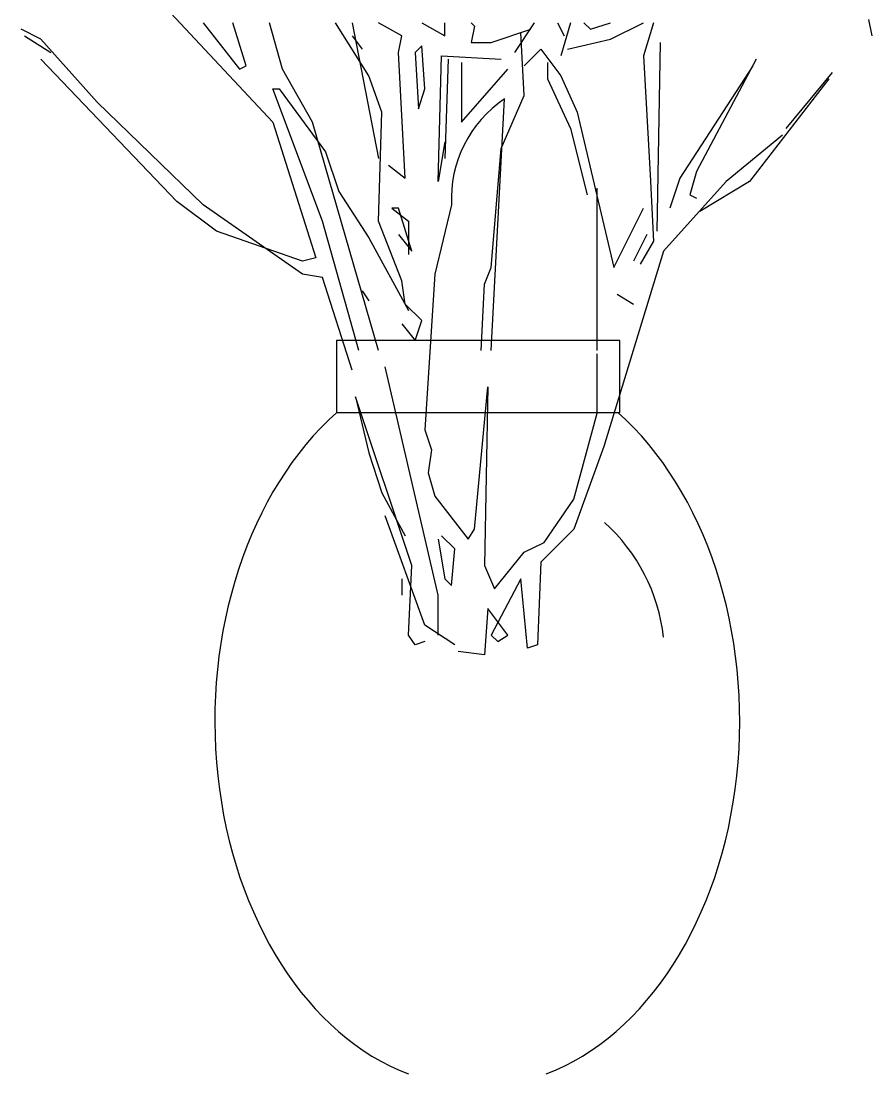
# Model space of a CAD drawing. Header units: inches. Extents: x 10 to 52.5, y 12.2 to 37.
# Drawn here: x 50.4446 to 50.6454, y 21.873 to 22.1215 of the extents above; entities that cross this region are included whole.
import ezdxf

# ---------------------------------------------------------------- set-up
doc = ezdxf.new("R2010")
doc.units = ezdxf.units.IN
doc.header["$MEASUREMENT"] = 0
doc.layers.add('02', color=2, linetype='Continuous')

msp = doc.modelspace()

# ---------------------------------------------------------------- linework, layer by layer
at = {"layer": '02'}
for p, q in [((50.45947422737236, 22.1453202454781), (50.50399439069889, 22.09767585712546)), ((50.48759222529343, 22.12110752201118), (50.49618383262287, 22.11017274813497)), ((50.49774594975616, 22.1109537974757), (50.49462172468639, 22.12110752201118)), ((50.50633755720201, 22.11017274813497), (50.50321333201583, 22.12110752201118)), ((50.52664499704706, 22.10861063098713), (50.51883444816786, 22.12110752201118)), ((50.52273972260746, 22.12110752201118), (50.52898816343377, 22.08908424051191)), ((50.53445555512308, 22.11798329695597), (50.52898816343377, 22.12110752201118)), ((50.53914188801291, 22.12110752201118), (50.54460927946939, 22.11798329695597)), ((50.54460927946939, 22.11798329695597), (50.54460927946939, 22.12110752201118)), ((50.55085772052853, 22.12110752201118), (50.55163877909518, 22.12032646344454)), ((50.56569777799751, 22.12110752201118), (50.56101144499126, 22.11407802254547)), ((50.57116516945398, 22.12110752201118), (50.57272727739046, 22.11798329695597)), ((50.57428938532694, 22.12110752201118), (50.57194621882382, 22.11329696397882)), ((50.57741361039671, 22.12110752201118), (50.57897571833319, 22.11954541408926)), ((50.57897571833319, 22.11954541408926), (50.58366205133944, 22.12110752201118)), ((50.58366205133944, 22.11720224760068), (50.59147260941545, 22.12110752201118)), ((50.59381577591858, 22.12110752201118), (50.59147260941545, 22.11329696397882)), ((50.64458438007141, 22.12188858057783), (50.64536543852164, 22.11798329695597)), ((50.44932050290964, 22.11720224760068), (50.44463416990339, 22.11954541408926)), ((50.55163877909518, 22.12032646344454), (50.55085772052853, 22.11642118903404)), ((50.55554405341837, 22.11642118903404), (50.56491671943086, 22.11954541408926)), ((50.56335461149438, 22.10392429800998), (50.56257355292774, 22.11876435552261)), ((50.44541522847003, 22.11798329695597), (50.45166366929634, 22.11407802254547)), ((50.46259844324532, 22.10236219010261), (50.44932050290964, 22.11720224760068)), ((50.52273972260746, 22.11798329695597), (50.52508288911059, 22.11485908111211)), ((50.53367449644002, 22.11407802254547), (50.53445555512308, 22.11798329695597)), ((50.55085772052853, 22.11642118903404), (50.55554405341837, 22.11642118903404)), ((50.57350833607352, 22.11485908111211), (50.58366205133944, 22.11720224760068)), ((50.59537788373864, 22.11642118903404), (50.59459683436881, 22.07190102573662)), ((50.53523661357331, 22.08439790753476), (50.53367449644002, 22.11407802254547)), ((50.53914188801291, 22.11564013046739), (50.53757978007643, 22.11407802254547)), ((50.53757978007643, 22.11407802254547), (50.53836082944627, 22.10080008218068)), ((50.53992294657956, 22.10548641515782), (50.53914188801291, 22.11564013046739)), ((50.56335461149438, 22.1109537974757), (50.56725988593399, 22.11485908111211)), ((50.56725988593399, 22.11485908111211), (50.57194621882382, 22.10861063098713)), ((50.48134378435071, 22.07893052520233), (50.44932050290964, 22.11251591462354)), ((50.54304716245252, 22.08361685817948), (50.54382822090275, 22.11329696397882)), ((50.54382822090275, 22.11329696397882), (50.55788721992149, 22.11251591462354)), ((50.54539032883923, 22.11251591462354), (50.54460927946939, 22.08908424051191)), ((50.54851455402541, 22.11173485605689), (50.54851455402541, 22.09767585712546)), ((50.56882200295086, 22.11173485605689), (50.56882200295086, 22.1078295816464)), ((50.59147260941545, 22.11329696397882), (50.59303471735193, 22.08517896610141)), ((50.61802849928363, 22.11251591462354), (50.6039695003813, 22.08596002466805)), ((50.49618383262287, 22.11017274813497), (50.49774594975616, 22.1109537974757)), ((50.51336705659497, 22.09767585712546), (50.50633755720201, 22.11017274813497)), ((50.52976922200042, 22.10001902361403), (50.52664499704706, 22.10861063098713)), ((50.54851455402541, 22.09767585712546), (50.55944932785797, 22.11017274813497)), ((50.57194621882382, 22.10861063098713), (50.57585150257665, 22.10001902361403)), ((50.61724744071699, 22.1109537974757), (50.60006421674489, 22.08439790753476)), ((50.63599277274198, 22.10939168956832), (50.625057998793, 22.09611374920354)), ((50.56882200295086, 22.1078295816464), (50.57428938532694, 22.09611374920354)), ((50.63521171405892, 22.1078295816464), (50.61646638215034, 22.08361685817948)), ((50.51571022309809, 22.07424419222519), (50.50399439069889, 22.10548641515782)), ((50.50399439069889, 22.10548641515782), (50.50555649863536, 22.10548641515782)), ((50.50555649863536, 22.10548641515782), (50.51649128178115, 22.09064635764519)), ((50.53836082944627, 22.10080008218068), (50.53992294657956, 22.10548641515782)), ((50.55788721992149, 22.09142740700048), (50.56335461149438, 22.10392429800998)), ((50.48759222529343, 22.07814946663569), (50.46259844324532, 22.10236219010261)), ((50.55554405341837, 22.04378302787375), (50.55866827848813, 22.10314324866925)), ((50.52898816343377, 22.07424419222519), (50.52976922200042, 22.10001902361403)), ((50.57585150257665, 22.10001902361403), (50.58444310990608, 22.06330940912306)), ((50.50399439069889, 22.09767585712546), (50.51414811516161, 22.06565257561163)), ((50.52898816343377, 22.04378302787375), (50.51336705659497, 22.09767585712546)), ((50.57428938532694, 22.09611374920354), (50.57819466896336, 22.08049263312426)), ((50.62427694022636, 22.09455163205569), (50.61099899977426, 22.08361685817948)), ((50.54460927946939, 22.09298952413377), (50.54304716245252, 22.08361685817948)), ((50.55554405341837, 22.06330940912306), (50.55788721992149, 22.09142740700048)), ((50.51649128178115, 22.09064635764519), (50.51961549753769, 22.08127369169091)), ((50.5313313299369, 22.08752213258998), (50.53523661357331, 22.08439790753476)), ((50.59303471735193, 22.08517896610141), (50.59381577591858, 22.06955785924805)), ((50.60006421674489, 22.08439790753476), (50.59772105024177, 22.07736840806905)), ((50.6039695003813, 22.08596002466805), (50.60240738324801, 22.08049263312426)), ((50.51961549753769, 22.08127369169091), (50.52664499704706, 22.07033890858878)), ((50.58053783546648, 22.04378302787375), (50.58053783546648, 22.08205474104619)), ((50.61099899977426, 22.08361685817948), (50.59615894230529, 22.06721469275947)), ((50.61646638215034, 22.08361685817948), (50.60475054963472, 22.07658735871376)), ((50.4907164503632, 22.07190102573662), (50.48134378435071, 22.07893052520233)), ((50.60240738324801, 22.08049263312426), (50.6039695003813, 22.07971157455762)), ((50.51102389009184, 22.06174730121569), (50.48759222529343, 22.07814946663569)), ((50.53211238850354, 22.07736840806905), (50.53601766294315, 22.07424419222519)), ((50.53367449644002, 22.07736840806905), (50.53211238850354, 22.07736840806905)), ((50.53679872150979, 22.06721469275947), (50.53367449644002, 22.07736840806905)), ((50.54617138740587, 22.07814946663569), (50.54226611308268, 22.06174730121569)), ((50.58444310990608, 22.06330940912306), (50.59147260941545, 22.07736840806905)), ((50.52430183054394, 22.04378302787375), (50.51571022309809, 22.07424419222519)), ((50.53445555512308, 22.06018519329376), (50.52898816343377, 22.07424419222519)), ((50.53601766294315, 22.07424419222519), (50.53601766294315, 22.06643363419283)), ((50.51102389009184, 22.0648715262709), (50.4907164503632, 22.07190102573662)), ((50.52664499704706, 22.07033890858878), (50.53601766294315, 22.05315569382804)), ((50.53367449644002, 22.07111996716997), (50.53679872150979, 22.06721469275947)), ((50.5922536679821, 22.07111996716997), (50.58912944279592, 22.0648715262709)), ((50.59381577591858, 22.06955785924805), (50.59069155073239, 22.06409046770426)), ((50.59615894230529, 22.06721469275947), (50.58209994340296, 22.02113241231421)), ((50.51414811516161, 22.06565257561163), (50.51102389009184, 22.0648715262709)), ((50.51571022309809, 22.06096624263449), (50.51102389009184, 22.06174730121569)), ((50.54226611308268, 22.06174730121569), (50.53992294657956, 22.02503769595063)), ((50.55398194548189, 22.05940413471256), (50.55554405341837, 22.06330940912306)), ((50.52273972260746, 22.03909669489661), (50.51571022309809, 22.06096624263449)), ((50.53523661357331, 22.05471780173542), (50.53445555512308, 22.06018519329376)), ((50.55320088691524, 22.04378302787375), (50.55398194548189, 22.05940413471256)), ((50.52508288911059, 22.05784202680519), (50.52664499704706, 22.05549886031661)), ((50.58522416835631, 22.05706096822399), (50.58912944279592, 22.05471780173542)), ((50.53914188801291, 22.05081252733947), (50.53523661357331, 22.05471780173542)), ((50.53445555512308, 22.05003146875827), (50.53757978007643, 22.04612619436233)), ((50.53757978007643, 22.04612619436233), (50.53914188801291, 22.05081252733947)), ((50.51902539933081, 22.04614626424739), (50.51902539933081, 22.02911824621554)), ((50.58592112896013, 22.04614626424739), (50.51902539933081, 22.04614626424739)), ((50.58592112896013, 22.02911824621554), (50.58592112896013, 22.04614626424739)), ((50.58053783546648, 22.02894297036113), (50.58053783546648, 22.04300196929256)), ((50.54304716245252, 21.98598491498563), (50.53055028068348, 22.03987774423734)), ((50.55163877909518, 22.00160603106491), (50.55476299485172, 22.0351914112602)), ((50.55476299485172, 22.0351914112602), (50.55398194548189, 21.99301441445135)), ((50.52352078117411, 22.03284824477162), (50.52664499704706, 22.01957030440684)), ((50.53679872150979, 21.99301441445135), (50.52352078117411, 22.03284824477162)), ((50.51902539933081, 22.02911824621554), (50.58592112896013, 22.02911824621554)), ((50.57507044389359, 22.00863553053062), (50.58053783546648, 22.02894297036113)), ((50.53992294657956, 22.02503769595063), (50.54148505451604, 22.02035136297348)), ((50.52664499704706, 22.01957030440684), (50.52976922200042, 22.01019763845255)), ((50.54148505451604, 22.02035136297348), (50.54070399594939, 22.01488397142969)), ((50.58209994340296, 22.02113241231421), (50.57507044389359, 22.00160603106491)), ((50.54070399594939, 22.01488397142969), (50.54226611308268, 22.00941657987135)), ((50.52976922200042, 22.01019763845255), (50.53523661357331, 22.00004391391706)), ((50.54226611308268, 22.00941657987135), (50.55007666196189, 21.99926286457633)), ((50.56804094450063, 21.99848180599514), (50.57507044389359, 22.00863553053062)), ((50.53992294657956, 21.97895541551992), (50.53055028068348, 22.00473024689421)), ((50.54304716245252, 21.99926286457633), (50.54460927946939, 21.98989018939613)), ((50.54695244608893, 21.99691968886185), (50.54382822090275, 22.00004391391706)), ((50.55007666196189, 21.99926286457633), (50.55163877909518, 22.00160603106491)), ((50.57507044389359, 22.00160603106491), (50.56725988593399, 21.99379547301799)), ((50.54617138740587, 21.9883280814742), (50.54695244608893, 21.99691968886185)), ((50.56335461149438, 21.99613863950657), (50.56804094450063, 21.99848180599514)), ((50.55632511198501, 21.98754702290756), (50.56335461149438, 21.99613863950657)), ((50.53601766294315, 21.97661224903134), (50.53679872150979, 21.99301441445135)), ((50.55398194548189, 21.99301441445135), (50.55632511198501, 21.98754702290756)), ((50.56725988593399, 21.99379547301799), (50.56647882736734, 21.97426908254277)), ((50.53445555512308, 21.98989018939613), (50.53445555512308, 21.98598491498563)), ((50.54460927946939, 21.98989018939613), (50.54617138740587, 21.9883280814742)), ((50.56257355292774, 21.98989018939613), (50.55554405341837, 21.97661224903134)), ((50.5641356607478, 21.97348802396158), (50.56257355292774, 21.98989018939613)), ((50.54304716245252, 21.97661224903134), (50.54304716245252, 21.98598491498563)), ((50.55476299485172, 21.98286068993042), (50.55398194548189, 21.9719259160542)), ((50.55944932785797, 21.97661224903134), (50.55476299485172, 21.98286068993042)), ((50.54695244608893, 21.97426908254277), (50.53992294657956, 21.97895541551992)), ((50.53757978007643, 21.97426908254277), (50.53601766294315, 21.97661224903134)), ((50.53992294657956, 21.97505014110942), (50.53757978007643, 21.97426908254277)), ((50.55554405341837, 21.97661224903134), (50.55710616135485, 21.97505014110942)), ((50.55710616135485, 21.97505014110942), (50.55944932785797, 21.97661224903134)), ((50.55398194548189, 21.9719259160542), (50.54773349534235, 21.97270697462084)), ((50.56647882736734, 21.97426908254277), (50.5641356607478, 21.97348802396158))]:
    msp.add_line(p, q, dxfattribs=at)
for centre, radius, start, end in [((50.57428938532694, 22.07971157455762), 0.02811799787016424, 123.6900716883743, 183.1798295646939), ((50.55342237498126, 21.97126298053484, 0.3428561261176865), 0.04304451326681645, 6.44791460174351, 47.88618067971762)]:
    msp.add_arc(centre, radius, start, end, dxfattribs=at)
for start_param, end_param in [(0.5644652113938646, 2.875737042102894), (3.407448265076825, 5.718720095785722)]:
    msp.add_ellipse((50.55227037156447, 21.9562497587089), major_axis=(-6.115335892480928e-18, 0.08624767399271485), ratio=0.7179547141822629, start_param=start_param, end_param=end_param, dxfattribs=at)

doc.saveas('drawing.dxf')
